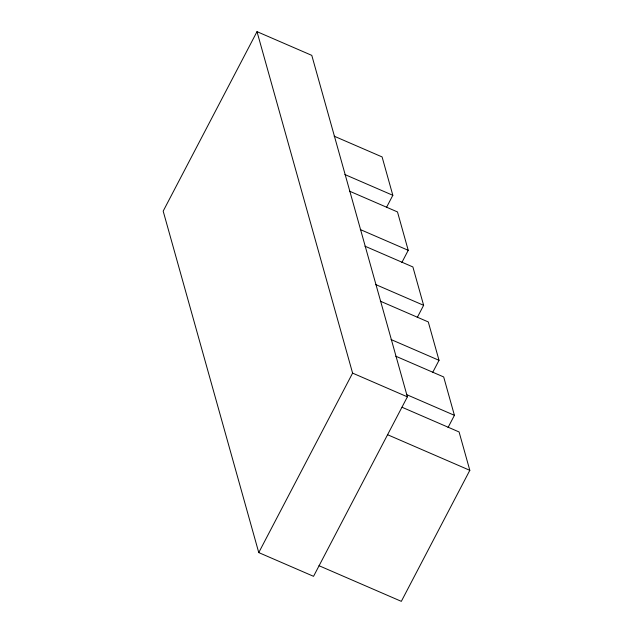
<?xml version="1.0" encoding="UTF-8"?>
<svg xmlns="http://www.w3.org/2000/svg" width="633" height="633" viewBox="0 0 633 633"><rect width="100%" height="100%" fill="white"/><g stroke="black" fill="none" stroke-linecap="round" stroke-linejoin="round"><path stroke-width="0.95" d="M257.006 31.65L163.179 211.129L258.762 552.593L313.549 576.323L407.383 396.844L311.792 55.372L257.006 31.65L352.597 373.114L258.762 552.593M386.439 207.529L392.832 195.304L382.095 156.929L334.137 136.166M401.836 262.537L408.23 250.312L397.492 211.936L349.535 191.174M417.234 317.544L423.627 305.312L412.89 266.944L364.932 246.174M432.632 372.552L439.025 360.319L428.288 321.944L380.33 301.181M448.029 427.552L454.423 415.327L443.686 376.952L395.728 356.189M402.082 407.272L459.083 431.959L469.821 470.327L401.33 601.35L318.992 565.696M344.882 174.542L392.832 195.304M360.28 229.542L408.23 250.312M375.678 284.549L423.627 305.312M391.075 339.557L439.025 360.319M406.473 394.557L454.423 415.327M352.597 373.114L407.383 396.844M387.491 434.681L469.821 470.327"/></g></svg>
